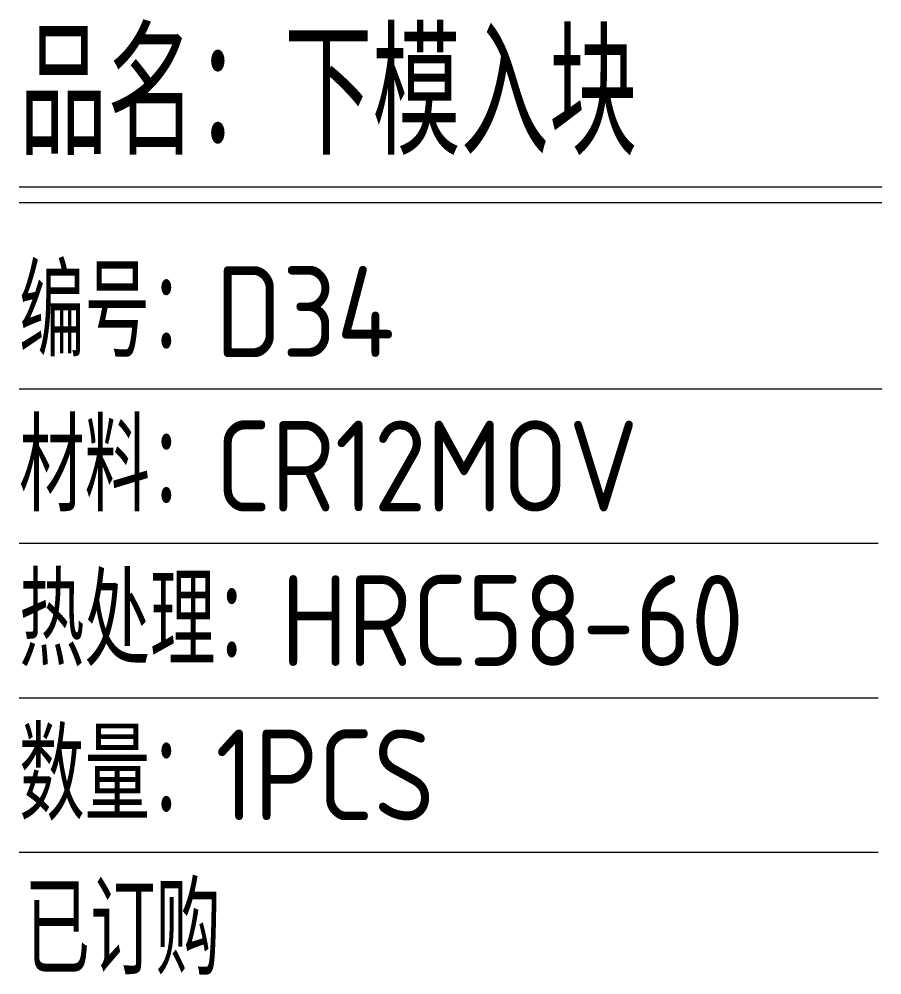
# Model space of a CAD drawing. Header units: millimetres. Extents: x 125275 to 125701, y 643 to 921.
# Drawn here: x 125274.7 to 125374.8, y 643.5 to 754.4 of the extents above; entities that cross this region are included whole.
import ezdxf

# ---------------------------------------------------------------- set-up
doc = ezdxf.new("R2010")
doc.units = ezdxf.units.MM
doc.layers.add('DIM', color=4, linetype='Continuous')
doc.styles.add('gbenor', font='gbenor.shx', dxfattribs={"bigfont": 'gbcbig.shx'})

msp = doc.modelspace()

# ---------------------------------------------------------------- linework, layer by layer
at = {"layer": 'DIM', "color": 4, "linetype": 'Continuous', "lineweight": 5}
for p, q in [((125274.702, 734.937), (125374.798, 734.937)), ((125274.702, 733.092), (125374.798, 733.092)), ((125274.702, 711.482), (125374.798, 711.482)), ((125274.702, 693.562), (125374.363, 693.562)), ((125274.702, 675.642), (125374.363, 675.642)), ((125274.702, 657.721), (125374.363, 657.721))]:
    msp.add_line(p, q, dxfattribs=at)

# ---------------------------------------------------------------- texts
at = {"layer": 'DIM', "color": 3, "linetype": 'Continuous', "lineweight": 5, "style": 'gbenor'}
for s, height, p in [('品名：下模入块', 14.2309, (125274.702, 738.627)), ('编号：D34', 10.5414, (125274.702, 715.172)), ('材料：CR12MOV', 10.5414, (125274.702, 697.252)), ('热处理：HRC58-60', 10.54144, (125274.702, 679.331)), ('数量：1PCS', 10.5414, (125274.702, 661.411)), ('已订购', 10.5414, (125275.344, 643.49))]:
    msp.add_text(s, height=height, dxfattribs=at).set_placement(p)

doc.saveas('drawing.dxf')
